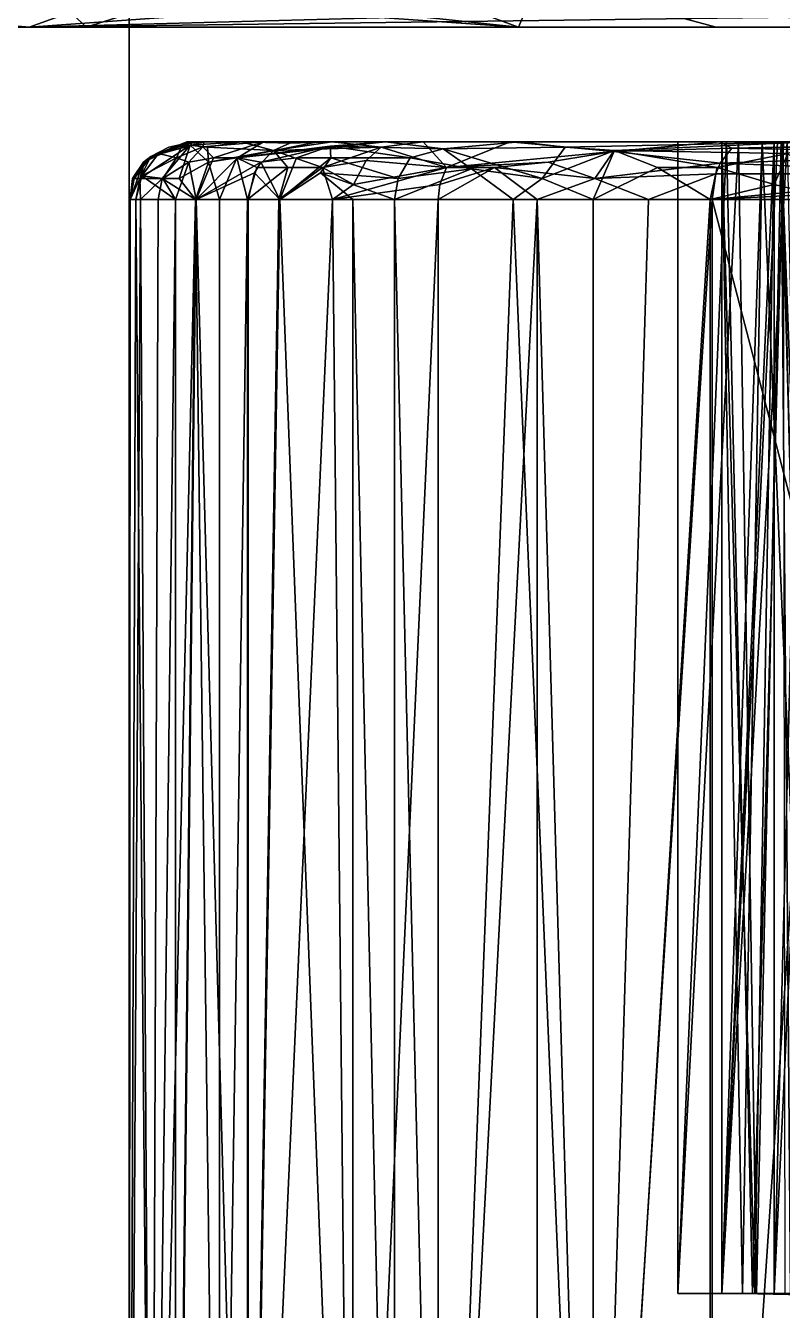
# Model space of a CAD drawing. Extents: x -30 to 83, y -53 to 60.
# Drawn here: x 4.82 to 6.134, y -11.529 to -9.298 of the extents above; entities that cross this region are included whole.
import ezdxf

# ---------------------------------------------------------------- set-up
doc = ezdxf.new("R2010")
doc.units = 0
doc.header["$MEASUREMENT"] = 0

msp = doc.modelspace()

# ---------------------------------------------------------------- linework, layer by layer
for points in [[(63.169998, -40), (-9.17, -40), (63.169998, 60)], [(-9.17, 60), (63.169998, 60), (-9.17, -40)], [(-7.187, 58, 2), (-7.187, -40, 2), (61.187, -40, 2)], [(61.187, 58, 2), (-7.187, 58, 2), (61.187, -40, 2)], [(-30, -1, 38), (30, -1, 38), (-30, -17, 38)], [(30, -17, 38), (-30, -17, 38), (30, -1, 38)], [(30, -2.998, 39.998001), (-30, -2.998, 39.998001), (-30, -15.003, 39.998001)], [(-30, -15.003, 39.998001), (30, -15.003, 39.998001), (30, -2.998, 39.998001)], [(5, -3, 52), (5, -3, 40), (5, -15, 40)], [(5, -3, 52), (5, -15, 40), (5, -15, 52)], [(5, -15, 40), (5, -3, 40), (75, -15, 40)], [(75, -3, 40), (75, -15, 40), (5, -3, 40)], [(5, -3, 52), (5, -15, 52), (9.998001, -7.997999, 52)], [(9.998001, -13.003, 52), (9.998001, -7.997999, 52), (5, -15, 52)], [(6.25487, -9.300889, 65.979401), (6.18205, -9.186659, 66.142593), (5.71132, -9.217849, 65.886047)], [(4.925591, -9.300889, 65.164322), (4.81452, -9.192829, 65.301567), (4.72662, -9.300889, 64.996017)], [(4.81452, -9.192829, 65.301567), (4.925591, -9.300889, 65.164322), (5.061491, -9.258149, 65.418678)], [(3.49799, -9.300889, 57.513222), (4.06459, -9.23354, 56.461658), (4.8261, -9.300889, 55.920269)], [(4.95377, -9.255409, 55.659241), (4.8261, -9.300889, 55.920269), (4.06459, -9.23354, 56.461658)], [(5.67617, -9.300889, 65.680901), (5.48501, -9.22998, 65.743462), (5.276731, -9.25882, 65.574661)], [(5.48501, -9.22998, 65.743462), (5.67617, -9.300889, 65.680901), (5.71132, -9.217849, 65.886047)], [(5.67617, -9.300889, 65.680901), (6.01926, -9.300889, 65.86805), (5.71132, -9.217849, 65.886047)], [(6.25487, -9.300889, 65.979401), (5.71132, -9.217849, 65.886047), (6.01926, -9.300889, 65.86805)], [(5.28491, -9.268139, 55.437912), (4.8261, -9.300889, 55.920269), (4.95377, -9.255409, 55.659241)], [(4.925591, -9.300889, 65.164322), (5.67617, -9.300889, 65.680901), (5.061491, -9.258149, 65.418678)], [(5.061491, -9.258149, 65.418678), (5.67617, -9.300889, 65.680901), (5.276731, -9.25882, 65.574661)], [(5.28491, -9.268139, 55.437912), (5.52069, -9.28231, 55.31517), (4.8261, -9.300889, 55.920269)], [(4.8261, -9.300889, 55.920269), (6.46359, -9.279599, 54.840302), (7.43, -9.300889, 54.640152)], [(4.8261, -9.300889, 55.920269), (5.52069, -9.28231, 55.31517), (6.46359, -9.279599, 54.840302)], [(6.21205, -9.300889, 60.745411), (2.73534, -9.300889, 59.84996), (6.21205, -9.300889, 60.255032)], [(6.21205, -9.300889, 60.745411), (2.75227, -9.300889, 61.279678), (2.73534, -9.300889, 59.84996)], [(2.7692, -9.300889, 59.591572), (6.21205, -9.300889, 60.255032), (2.73534, -9.300889, 59.84996)], [(2.87041, -9.300889, 61.920021), (2.75227, -9.300889, 61.279678), (6.25805, -9.300889, 61.035851)], [(6.21205, -9.300889, 60.745411), (6.25805, -9.300889, 61.035851), (2.75227, -9.300889, 61.279678)], [(3.08477, -9.300889, 58.39724), (6.25805, -9.300889, 59.964592), (2.7692, -9.300889, 59.591572)], [(6.21205, -9.300889, 60.255032), (2.7692, -9.300889, 59.591572), (6.25805, -9.300889, 59.964592)], [(2.93755, -9.300889, 62.17181), (2.87041, -9.300889, 61.920021), (6.25805, -9.300889, 61.035851)], [(3.08477, -9.300889, 62.603199), (2.93755, -9.300889, 62.17181), (6.25805, -9.300889, 61.035851)], [(3.31328, -9.300889, 63.142811), (3.08477, -9.300889, 62.603199), (6.40959, -9.300889, 61.502232)], [(6.25805, -9.300889, 61.035851), (6.40959, -9.300889, 61.502232), (3.08477, -9.300889, 62.603199)], [(3.08477, -9.300889, 58.39724), (3.49799, -9.300889, 57.513222), (6.40959, -9.300889, 59.498211)], [(6.25805, -9.300889, 59.964592), (3.08477, -9.300889, 58.39724), (6.40959, -9.300889, 59.498211)], [(3.43311, -9.300889, 63.374222), (3.31328, -9.300889, 63.142811), (6.54309, -9.300889, 61.76424)], [(6.40959, -9.300889, 61.502232), (6.54309, -9.300889, 61.76424), (3.31328, -9.300889, 63.142811)], [(3.56288, -9.300889, 63.60022), (3.43311, -9.300889, 63.374222), (6.54309, -9.300889, 61.76424)], [(6.54309, -9.300889, 59.236198), (6.40959, -9.300889, 59.498211), (3.49799, -9.300889, 57.513222)], [(4.8261, -9.300889, 55.920269), (6.83133, -9.300889, 58.839481), (3.49799, -9.300889, 57.513222)], [(6.54309, -9.300889, 59.236198), (3.49799, -9.300889, 57.513222), (6.83133, -9.300889, 58.839481)], [(3.56288, -9.300889, 63.60022), (6.83133, -9.300889, 62.160961), (4.268011, -9.300889, 64.534157)], [(6.83133, -9.300889, 62.160961), (3.56288, -9.300889, 63.60022), (6.54309, -9.300889, 61.76424)], [(4.268011, -9.300889, 64.534157), (7.03926, -9.300889, 62.368889), (4.72662, -9.300889, 64.996017)], [(7.03926, -9.300889, 62.368889), (4.268011, -9.300889, 64.534157), (6.83133, -9.300889, 62.160961)], [(4.72662, -9.300889, 64.996017), (7.03926, -9.300889, 62.368889), (4.925591, -9.300889, 65.164322)], [(7.03926, -9.300889, 58.63155), (4.8261, -9.300889, 55.920269), (7.43598, -9.300889, 58.343311)], [(7.03926, -9.300889, 58.63155), (6.83133, -9.300889, 58.839481), (4.8261, -9.300889, 55.920269)], [(4.8261, -9.300889, 55.920269), (7.43, -9.300889, 54.640152), (7.69799, -9.300889, 58.209808)], [(7.69799, -9.300889, 58.209808), (7.43598, -9.300889, 58.343311), (4.8261, -9.300889, 55.920269)], [(7.03926, -9.300889, 62.368889), (7.43598, -9.300889, 62.657131), (4.925591, -9.300889, 65.164322)], [(5.67617, -9.300889, 65.680901), (4.925591, -9.300889, 65.164322), (7.43598, -9.300889, 62.657131)], [(6.01926, -9.300889, 65.86805), (5.67617, -9.300889, 65.680901), (7.43598, -9.300889, 62.657131)], [(7.43598, -9.300889, 62.657131), (7.69799, -9.300889, 62.79063), (6.01926, -9.300889, 65.86805)], [(6.25487, -9.300889, 65.979401), (6.01926, -9.300889, 65.86805), (7.69799, -9.300889, 62.79063)], [(5.037469, -9.52537, 60.201649), (5.025159, -9.53572, 60.499786), (5.09268, -9.50412, 60.71751)], [(5.050693, -9.52066, 60.647449), (5.09268, -9.50412, 60.71751), (5.025159, -9.53572, 60.499786)], [(5.110945, -9.5, 60.058662), (5.068844, -9.50937, 60.055016), (5.037469, -9.52537, 60.201649)], [(5.130058, -9.5, 60.768562), (5.099957, -9.5, 60.277401), (5.037469, -9.52537, 60.201649)], [(5.037469, -9.52537, 60.201649), (5.099957, -9.5, 60.277401), (5.110945, -9.5, 60.058662)], [(5.037469, -9.52537, 60.201649), (5.09268, -9.50412, 60.71751), (5.130058, -9.5, 60.768562)], [(5.050693, -9.52066, 60.647449), (5.081918, -9.52819, 60.943573), (5.09268, -9.50412, 60.71751)], [(5.068844, -9.50937, 60.055016), (5.110945, -9.5, 60.058662), (5.106207, -9.50587, 59.836475)], [(5.128064, -9.50869, 61.010677), (5.09268, -9.50412, 60.71751), (5.081918, -9.52819, 60.943573)], [(5.09268, -9.50412, 60.71751), (5.128064, -9.50869, 61.010677), (5.130058, -9.5, 60.768562)], [(5.952742, -9.5, 60.201134), (5.099957, -9.5, 60.277401), (5.952742, -9.5, 60.49519)], [(5.130058, -9.5, 60.768562), (5.952742, -9.5, 60.49519), (5.099957, -9.5, 60.277401)], [(5.099957, -9.5, 60.277401), (5.952742, -9.5, 60.201134), (5.110945, -9.5, 60.058662)], [(5.106207, -9.50587, 59.836475), (5.194369, -9.5, 59.5924), (5.135934, -9.50937, 59.616764)], [(5.194369, -9.5, 59.5924), (5.106207, -9.50587, 59.836475), (5.110945, -9.5, 60.058662)], [(5.110945, -9.5, 60.058662), (5.952742, -9.5, 60.201134), (5.194369, -9.5, 59.5924)], [(5.128064, -9.50869, 61.010677), (5.146555, -9.52819, 61.23447), (5.233409, -9.5, 61.286732)], [(5.128064, -9.50869, 61.010677), (5.233409, -9.5, 61.286732), (5.130058, -9.5, 60.768562)], [(6.029449, -9.5, 60.97953), (5.952742, -9.5, 60.49519), (5.130058, -9.5, 60.768562)], [(6.029449, -9.5, 60.97953), (5.130058, -9.5, 60.768562), (5.233409, -9.5, 61.286732)], [(5.194369, -9.5, 59.5924), (5.25086, -9.51502, 59.18784), (5.135934, -9.50937, 59.616764)], [(5.188324, -9.52819, 61.377525), (5.233409, -9.5, 61.286732), (5.146555, -9.52819, 61.23447)], [(5.349276, -9.50762, 61.712864), (5.445018, -9.5, 61.830315), (5.188324, -9.52819, 61.377525)], [(5.445018, -9.5, 61.830315), (5.327355, -9.5, 61.563141), (5.188324, -9.52819, 61.377525)], [(5.233409, -9.5, 61.286732), (5.188324, -9.52819, 61.377525), (5.327355, -9.5, 61.563141)], [(5.278989, -9.50237, 59.198051), (5.25086, -9.51502, 59.18784), (5.194369, -9.5, 59.5924)], [(5.352132, -9.5, 59.069275), (5.278989, -9.50237, 59.198051), (5.194369, -9.5, 59.5924)], [(5.194369, -9.5, 59.5924), (6.029449, -9.5, 59.716793), (5.352132, -9.5, 59.069275)], [(6.029449, -9.5, 59.716793), (5.194369, -9.5, 59.5924), (5.952742, -9.5, 60.201134)], [(5.233409, -9.5, 61.286732), (5.327355, -9.5, 61.563141), (6.120319, -9.5, 61.259197)], [(6.120319, -9.5, 61.259197), (6.029449, -9.5, 60.97953), (5.233409, -9.5, 61.286732)], [(5.25086, -9.51502, 59.18784), (5.352132, -9.5, 59.069275), (5.437756, -9.50937, 58.785023)], [(5.25086, -9.51502, 59.18784), (5.278989, -9.50237, 59.198051), (5.352132, -9.5, 59.069275)], [(5.327355, -9.5, 61.563141), (5.445018, -9.5, 61.830315), (6.120319, -9.5, 61.259197)], [(5.349276, -9.50762, 61.712864), (5.545448, -9.51219, 62.110645), (5.445018, -9.5, 61.830315)], [(5.437756, -9.50937, 58.785023), (5.352132, -9.5, 59.069275), (5.510312, -9.5, 58.74044)], [(6.120326, -9.5, 59.437119), (5.352132, -9.5, 59.069275), (6.029449, -9.5, 59.716793)], [(5.352132, -9.5, 59.069275), (6.120326, -9.5, 59.437119), (5.510312, -9.5, 58.74044)], [(5.437756, -9.50937, 58.785023), (5.510312, -9.5, 58.74044), (5.551218, -9.54477, 58.50713)], [(5.678038, -9.5, 62.221809), (5.445018, -9.5, 61.830315), (5.545448, -9.51219, 62.110645)], [(6.342944, -9.5, 61.696133), (6.120319, -9.5, 61.259197), (5.445018, -9.5, 61.830315)], [(5.445018, -9.5, 61.830315), (5.678038, -9.5, 62.221809), (6.342944, -9.5, 61.696133)], [(5.661477, -9.5, 58.490704), (5.551218, -9.54477, 58.50713), (5.510312, -9.5, 58.74044)], [(5.661477, -9.5, 58.490704), (5.510312, -9.5, 58.74044), (6.342944, -9.5, 59.000187)], [(6.342944, -9.5, 59.000187), (5.510312, -9.5, 58.74044), (6.120326, -9.5, 59.437119)], [(5.757382, -9.50937, 62.41354), (5.678038, -9.5, 62.221809), (5.545448, -9.51219, 62.110645)], [(5.661477, -9.5, 58.490704), (5.840842, -9.51703, 58.165745), (5.551218, -9.54477, 58.50713)], [(5.661477, -9.5, 58.490704), (6.026019, -9.5, 58.035328), (5.840842, -9.51703, 58.165745)], [(6.026019, -9.5, 58.035328), (5.661477, -9.5, 58.490704), (6.51579, -9.5, 58.762291)], [(6.51579, -9.5, 58.762291), (5.661477, -9.5, 58.490704), (6.342944, -9.5, 59.000187)], [(5.678038, -9.5, 62.221809), (5.757382, -9.50937, 62.41354), (6.18509, -9.5, 62.817959)], [(5.678038, -9.5, 62.221809), (6.18509, -9.5, 62.817959), (6.51579, -9.5, 61.934032)], [(6.51579, -9.5, 61.934032), (6.342944, -9.5, 61.696133), (5.678038, -9.5, 62.221809)], [(5.842822, -9.51502, 62.534847), (6.18509, -9.5, 62.817959), (5.757382, -9.50937, 62.41354)], [(6.046865, -9.5113, 57.947067), (5.840842, -9.51703, 58.165745), (6.026019, -9.5, 58.035328)], [(6.143964, -9.52066, 62.862831), (6.18509, -9.5, 62.817959), (5.842822, -9.51502, 62.534847)], [(6.089199, -11.5, 60.521591), (5.952742, -11.5, 60.49519), (6.057994, -9.5, 60.506752)], [(6.057994, -9.5, 60.506752), (5.952742, -11.5, 60.49519), (6.037509, -9.5, 60.50079)], [(6.037509, -9.5, 60.50079), (5.952742, -11.5, 60.49519), (5.952742, -9.5, 60.49519)], [(5.952742, -11.5, 60.201134), (6.082489, -11.5, 60.179062), (6.037509, -9.5, 60.19553)], [(5.952742, -9.5, 60.201134), (5.952742, -11.5, 60.201134), (6.037509, -9.5, 60.19553)], [(6.222198, -9.5, 59.931759), (6.208318, -9.5, 59.869614), (5.952742, -9.5, 60.201134)], [(6.099028, -9.5, 59.743095), (6.029449, -9.5, 59.716793), (5.952742, -9.5, 60.201134)], [(6.208318, -9.5, 59.869614), (6.142515, -9.5, 59.7738), (5.952742, -9.5, 60.201134)], [(6.142515, -9.5, 59.7738), (6.125976, -9.5, 59.760315), (5.952742, -9.5, 60.201134)], [(5.952742, -9.5, 60.201134), (6.125976, -9.5, 59.760315), (6.099028, -9.5, 59.743095)], [(5.952742, -9.5, 60.201134), (6.037509, -9.5, 60.19553), (6.222198, -9.5, 59.931759)], [(6.029449, -9.5, 60.97953), (6.037509, -9.5, 60.50079), (5.952742, -9.5, 60.49519)], [(5.952742, -9.5, 60.201134), (5.952742, -9.5, 60.49519), (5.952742, -11.5, 60.201134)], [(5.952742, -11.5, 60.49519), (5.952742, -11.5, 60.201134), (5.952742, -9.5, 60.49519)], [(6.606921, -9.5, 57.550632), (6.538643, -9.50123, 57.580036), (6.026019, -9.5, 58.035328)], [(6.046865, -9.5113, 57.947067), (6.026019, -9.5, 58.035328), (6.538643, -9.50123, 57.580036)], [(6.606921, -9.5, 57.550632), (6.026019, -9.5, 58.035328), (6.86254, -9.5, 58.415539)], [(6.51579, -9.5, 58.762291), (6.86254, -9.5, 58.415539), (6.026019, -9.5, 58.035328)], [(6.120326, -9.5, 59.437119), (6.029449, -9.5, 59.716793), (6.086378, -11.5, 59.529133)], [(6.086378, -11.5, 59.529133), (6.029449, -9.5, 59.716793), (6.029449, -11.5, 59.716793)], [(6.029449, -9.5, 60.97953), (6.065058, -11.5, 60.96854), (6.099028, -9.5, 60.953224)], [(6.065058, -11.5, 60.96854), (6.029449, -9.5, 60.97953), (6.029449, -11.5, 60.97953)], [(6.029449, -11.5, 59.716793), (6.142515, -9.5, 59.7738), (6.183584, -11.5, 59.824879)], [(6.142515, -9.5, 59.7738), (6.029449, -11.5, 59.716793), (6.125976, -9.5, 59.760315)], [(6.099028, -9.5, 59.743095), (6.125976, -9.5, 59.760315), (6.029449, -11.5, 59.716793)], [(6.099028, -9.5, 59.743095), (6.029449, -11.5, 59.716793), (6.029449, -9.5, 59.716793)], [(6.199854, -9.5, 60.846275), (6.222015, -9.5, 60.775269), (6.029449, -9.5, 60.97953)], [(6.029449, -9.5, 60.97953), (6.222015, -9.5, 60.775269), (6.214597, -9.5, 60.669632)], [(6.214597, -9.5, 60.669632), (6.132524, -9.5, 60.547535), (6.029449, -9.5, 60.97953)], [(6.029449, -9.5, 60.97953), (6.099028, -9.5, 60.953224), (6.199854, -9.5, 60.846275)], [(6.057994, -9.5, 60.506752), (6.037509, -9.5, 60.50079), (6.029449, -9.5, 60.97953)], [(6.132524, -9.5, 60.547535), (6.057994, -9.5, 60.506752), (6.029449, -9.5, 60.97953)], [(6.029449, -9.5, 60.97953), (6.120319, -9.5, 61.259197), (6.029449, -11.5, 60.97953)], [(6.120319, -11.5, 61.259197), (6.029449, -11.5, 60.97953), (6.120319, -9.5, 61.259197)], [(6.037509, -9.5, 60.19553), (6.082489, -11.5, 60.179062), (6.136243, -9.5, 60.144909)], [(6.037509, -9.5, 60.19553), (6.136243, -9.5, 60.144909), (6.222198, -9.5, 59.931759)], [(6.530964, -9.50289, 57.572369), (6.046865, -9.5113, 57.947067), (6.538643, -9.50123, 57.580036)], [(6.507191, -9.52066, 57.543873), (6.046865, -9.5113, 57.947067), (6.530964, -9.50289, 57.572369)], [(6.132524, -9.5, 60.547535), (6.089199, -11.5, 60.521591), (6.057994, -9.5, 60.506752)], [(6.184256, -11.5, 60.874191), (6.099028, -9.5, 60.953224), (6.065058, -11.5, 60.96854)], [(6.139446, -11.5, 60.141621), (6.136243, -9.5, 60.144909), (6.082489, -11.5, 60.179062)], [(6.120326, -11.5, 59.437119), (6.120326, -9.5, 59.437119), (6.086378, -11.5, 59.529133)], [(6.089199, -11.5, 60.521591), (6.132524, -9.5, 60.547535), (6.148589, -11.5, 60.561581)], [(6.099028, -9.5, 60.953224), (6.184256, -11.5, 60.874191), (6.134249, -9.5, 60.92926)], [(6.134249, -9.5, 60.92926), (6.199854, -9.5, 60.846275), (6.099028, -9.5, 60.953224)], [(6.213332, -11.5, 61.237999), (6.120319, -11.5, 61.259197), (6.213332, -9.5, 61.237999)], [(6.213332, -9.5, 61.237999), (6.120319, -11.5, 61.259197), (6.120319, -9.5, 61.259197)], [(6.342944, -9.5, 61.696133), (6.360982, -9.5, 61.684727), (6.120319, -9.5, 61.259197)], [(6.213332, -9.5, 61.237999), (6.120319, -9.5, 61.259197), (6.360982, -9.5, 61.684727)], [(6.120326, -9.5, 59.437119), (6.120326, -11.5, 59.437119), (6.171032, -9.5, 59.453316)], [(6.171032, -11.5, 59.453316), (6.171032, -9.5, 59.453316), (6.120326, -11.5, 59.437119)], [(6.342944, -9.5, 59.000187), (6.120326, -9.5, 59.437119), (6.369468, -9.5, 59.018059)], [(6.120326, -9.5, 59.437119), (6.171032, -9.5, 59.453316), (6.369468, -9.5, 59.018059)], [(6.148589, -11.5, 60.561581), (6.132524, -9.5, 60.547535), (6.185974, -11.5, 60.608227)], [(6.214597, -9.5, 60.669632), (6.208304, -11.5, 60.651119), (6.132524, -9.5, 60.547535)], [(6.185974, -11.5, 60.608227), (6.132524, -9.5, 60.547535), (6.208304, -11.5, 60.651119)], [(5.00577, -9.56397, 60.35046), (5.037469, -9.52537, 60.201649), (5.008931, -9.56397, 60.200417)], [(5.037469, -9.52537, 60.201649), (5.00577, -9.56397, 60.35046), (5.025159, -9.53572, 60.499786)], [(5.01864, -9.56397, 60.050659), (5.008931, -9.56397, 60.200417), (5.037469, -9.52537, 60.201649)], [(5.037469, -9.52537, 60.201649), (5.106207, -9.50587, 59.836475), (5.01864, -9.56397, 60.050659)], [(5.05758, -9.56397, 59.753117), (5.01864, -9.56397, 60.050659), (5.106207, -9.50587, 59.836475)], [(5.081918, -9.52819, 60.943573), (5.050693, -9.52066, 60.647449), (5.022055, -9.55945, 60.649982)], [(5.022055, -9.55945, 60.649982), (5.050693, -9.52066, 60.647449), (5.025159, -9.53572, 60.499786)], [(5.037469, -9.52537, 60.201649), (5.068844, -9.50937, 60.055016), (5.106207, -9.50587, 59.836475)], [(5.05758, -9.56397, 59.753117), (5.106207, -9.50587, 59.836475), (5.086734, -9.56397, 59.605904)], [(5.081918, -9.52819, 60.943573), (5.103386, -9.53572, 61.091431), (5.128064, -9.50869, 61.010677)], [(5.13778, -9.53572, 59.464233), (5.086734, -9.56397, 59.605904), (5.106207, -9.50587, 59.836475)], [(5.128064, -9.50869, 61.010677), (5.103386, -9.53572, 61.091431), (5.146555, -9.52819, 61.23447)], [(5.13778, -9.53572, 59.464233), (5.106207, -9.50587, 59.836475), (5.135934, -9.50937, 59.616764)], [(5.25086, -9.51502, 59.18784), (5.13778, -9.53572, 59.464233), (5.135934, -9.50937, 59.616764)], [(5.25086, -9.51502, 59.18784), (5.186952, -9.52819, 59.323154), (5.13778, -9.53572, 59.464233)], [(5.25086, -9.51502, 59.18784), (5.221642, -9.54477, 59.177235), (5.186952, -9.52819, 59.323154)], [(5.188324, -9.52819, 61.377525), (5.22889, -9.53572, 61.521328), (5.349276, -9.50762, 61.712864)], [(5.275736, -9.54477, 59.037724), (5.221642, -9.54477, 59.177235), (5.25086, -9.51502, 59.18784)], [(5.290345, -9.52819, 61.657509), (5.349276, -9.50762, 61.712864), (5.22889, -9.53572, 61.521328)], [(5.25086, -9.51502, 59.18784), (5.437756, -9.50937, 58.785023), (5.335862, -9.54477, 58.900692)], [(5.275736, -9.54477, 59.037724), (5.25086, -9.51502, 59.18784), (5.335862, -9.54477, 58.900692)], [(5.290345, -9.52819, 61.657509), (5.350414, -9.52819, 61.793903), (5.349276, -9.50762, 61.712864)], [(5.411564, -9.53272, 58.771431), (5.335862, -9.54477, 58.900692), (5.437756, -9.50937, 58.785023)], [(5.488073, -9.52819, 62.058193), (5.349276, -9.50762, 61.712864), (5.350414, -9.52819, 61.793903)], [(5.545448, -9.51219, 62.110645), (5.349276, -9.50762, 61.712864), (5.488073, -9.52819, 62.058193)], [(5.437756, -9.50937, 58.785023), (5.551218, -9.54477, 58.50713), (5.411564, -9.53272, 58.771431)], [(5.545448, -9.51219, 62.110645), (5.488073, -9.52819, 62.058193), (5.59445, -9.54731, 62.255829)], [(5.717409, -9.56397, 62.44421), (5.757382, -9.50937, 62.41354), (5.545448, -9.51219, 62.110645)], [(5.545448, -9.51219, 62.110645), (5.59445, -9.54731, 62.255829), (5.717409, -9.56397, 62.44421)], [(5.840842, -9.51703, 58.165745), (5.727351, -9.53572, 58.265507), (5.551218, -9.54477, 58.50713)], [(5.757382, -9.50937, 62.41354), (5.717409, -9.56397, 62.44421), (5.842822, -9.51502, 62.534847)], [(5.805727, -9.6, 62.565971), (5.842822, -9.51502, 62.534847), (5.717409, -9.56397, 62.44421)], [(5.840842, -9.51703, 58.165745), (5.8084, -9.56397, 58.138592), (5.727351, -9.53572, 58.265507)], [(5.805727, -9.6, 62.565971), (5.917683, -9.54477, 62.667324), (5.842822, -9.51502, 62.534847)], [(6.026493, -9.53742, 57.922649), (5.8084, -9.56397, 58.138592), (5.840842, -9.51703, 58.165745)], [(5.840842, -9.51703, 58.165745), (6.046865, -9.5113, 57.947067), (6.026493, -9.53742, 57.922649)], [(5.917683, -9.54477, 62.667324), (6.021161, -9.54477, 62.77541), (5.842822, -9.51502, 62.534847)], [(5.842822, -9.51502, 62.534847), (6.021161, -9.54477, 62.77541), (6.143964, -9.52066, 62.862831)], [(6.143964, -9.52066, 62.862831), (6.021161, -9.54477, 62.77541), (6.119831, -9.57412, 62.889172)], [(6.046865, -9.5113, 57.947067), (6.507191, -9.52066, 57.543873), (6.026493, -9.53742, 57.922649)], [(6.488743, -9.55578, 57.521763), (6.026493, -9.53742, 57.922649), (6.507191, -9.52066, 57.543873)], [(6.143964, -9.52066, 62.862831), (6.119831, -9.57412, 62.889172), (6.230599, -9.6, 62.990845)], [(5.025159, -9.53572, 60.499786), (5.00577, -9.56397, 60.35046), (5.001789, -9.6, 60.500824)], [(5.001789, -9.6, 60.500824), (5.011717, -9.6, 60.650887), (5.025159, -9.53572, 60.499786)], [(5.022055, -9.55945, 60.649982), (5.025159, -9.53572, 60.499786), (5.011717, -9.6, 60.650887)], [(5.022055, -9.55945, 60.649982), (5.058372, -9.56397, 60.947731), (5.081918, -9.52819, 60.943573)], [(5.081918, -9.52819, 60.943573), (5.058372, -9.56397, 60.947731), (5.103386, -9.53572, 61.091431)], [(5.080554, -9.6, 61.0965), (5.103386, -9.53572, 61.091431), (5.058372, -9.56397, 60.947731)], [(5.080554, -9.6, 61.0965), (5.116362, -9.6, 61.242573), (5.103386, -9.53572, 61.091431)], [(5.115173, -9.6, 59.458202), (5.086734, -9.56397, 59.605904), (5.13778, -9.53572, 59.464233)], [(5.103386, -9.53572, 61.091431), (5.116362, -9.6, 61.242573), (5.146555, -9.52819, 61.23447)], [(5.115173, -9.6, 59.458202), (5.13778, -9.53572, 59.464233), (5.157126, -9.6, 59.313778)], [(5.146555, -9.52819, 61.23447), (5.116362, -9.6, 61.242573), (5.188324, -9.52819, 61.377525)], [(5.188324, -9.52819, 61.377525), (5.116362, -9.6, 61.242573), (5.22889, -9.53572, 61.521328)], [(5.217527, -9.55383, 61.525467), (5.22889, -9.53572, 61.521328), (5.116362, -9.6, 61.242573)], [(5.186952, -9.52819, 59.323154), (5.157126, -9.6, 59.313778), (5.13778, -9.53572, 59.464233)], [(5.205337, -9.6, 59.171322), (5.157126, -9.6, 59.313778), (5.186952, -9.52819, 59.323154)], [(5.221642, -9.54477, 59.177235), (5.205337, -9.6, 59.171322), (5.186952, -9.52819, 59.323154)], [(5.275736, -9.54477, 59.037724), (5.259706, -9.6, 59.031097), (5.205337, -9.6, 59.171322)], [(5.221642, -9.54477, 59.177235), (5.275736, -9.54477, 59.037724), (5.205337, -9.6, 59.171322)], [(5.217527, -9.55383, 61.525467), (5.261467, -9.6, 61.669487), (5.22889, -9.53572, 61.521328)], [(5.290345, -9.52819, 61.657509), (5.22889, -9.53572, 61.521328), (5.261467, -9.6, 61.669487)], [(5.275736, -9.54477, 59.037724), (5.335862, -9.54477, 58.900692), (5.259706, -9.6, 59.031097)], [(5.35332, -9.6, 58.825901), (5.259706, -9.6, 59.031097), (5.335862, -9.54477, 58.900692)], [(5.332319, -9.55383, 61.802341), (5.350414, -9.52819, 61.793903), (5.261467, -9.6, 61.669487)], [(5.290345, -9.52819, 61.657509), (5.261467, -9.6, 61.669487), (5.350414, -9.52819, 61.793903)], [(5.332319, -9.55383, 61.802341), (5.467376, -9.56397, 62.070148), (5.350414, -9.52819, 61.793903)], [(5.411564, -9.53272, 58.771431), (5.389531, -9.57412, 58.759991), (5.335862, -9.54477, 58.900692)], [(5.35332, -9.6, 58.825901), (5.335862, -9.54477, 58.900692), (5.389531, -9.57412, 58.759991)], [(5.488073, -9.52819, 62.058193), (5.350414, -9.52819, 61.793903), (5.467376, -9.56397, 62.070148)], [(5.551218, -9.54477, 58.50713), (5.539459, -9.57412, 58.499657), (5.35332, -9.6, 58.825901)], [(5.551218, -9.54477, 58.50713), (5.35332, -9.6, 58.825901), (5.389531, -9.57412, 58.759991)], [(5.551218, -9.54477, 58.50713), (5.389531, -9.57412, 58.759991), (5.411564, -9.53272, 58.771431)], [(5.461012, -9.6, 62.073826), (5.667106, -9.6, 62.38805), (5.59445, -9.54731, 62.255829)], [(5.467376, -9.56397, 62.070148), (5.461012, -9.6, 62.073826), (5.59445, -9.54731, 62.255829)], [(5.488073, -9.52819, 62.058193), (5.467376, -9.56397, 62.070148), (5.59445, -9.54731, 62.255829)], [(5.536581, -9.6, 58.497826), (5.634211, -9.54477, 58.382614), (5.708776, -9.6, 58.251286)], [(5.536581, -9.6, 58.497826), (5.539459, -9.57412, 58.499657), (5.634211, -9.54477, 58.382614)], [(5.551218, -9.54477, 58.50713), (5.634211, -9.54477, 58.382614), (5.539459, -9.57412, 58.499657)], [(5.727351, -9.53572, 58.265507), (5.634211, -9.54477, 58.382614), (5.551218, -9.54477, 58.50713)], [(5.59445, -9.54731, 62.255829), (5.667106, -9.6, 62.38805), (5.717409, -9.56397, 62.44421)], [(5.634211, -9.54477, 58.382614), (5.727351, -9.53572, 58.265507), (5.8084, -9.56397, 58.138592)], [(5.708776, -9.6, 58.251286), (5.634211, -9.54477, 58.382614), (5.8084, -9.56397, 58.138592)], [(5.805727, -9.6, 62.565971), (6.008893, -9.6, 62.787678), (5.917683, -9.54477, 62.667324)], [(6.018998, -9.55578, 57.91367), (5.8084, -9.56397, 58.138592), (6.026493, -9.53742, 57.922649)], [(6.008893, -9.6, 62.787678), (6.021161, -9.54477, 62.77541), (5.917683, -9.54477, 62.667324)], [(6.008893, -9.6, 62.787678), (6.119831, -9.57412, 62.889172), (6.021161, -9.54477, 62.77541)], [(6.018998, -9.55578, 57.91367), (6.026493, -9.53742, 57.922649), (6.488743, -9.55578, 57.521763)], [(5.008931, -9.56397, 60.200417), (5.01864, -9.56397, 60.050659), (5.001591, -9.6, 60.200108)], [(5.019445, -9.6, 59.975269), (5.001591, -9.6, 60.200108), (5.01864, -9.56397, 60.050659)], [(5.001591, -9.6, 60.200108), (5.001789, -9.6, 60.500824), (5.008931, -9.56397, 60.200417)], [(5.008931, -9.56397, 60.200417), (5.001789, -9.6, 60.500824), (5.00577, -9.56397, 60.35046)], [(5.080554, -9.6, 61.0965), (5.022055, -9.55945, 60.649982), (5.011717, -9.6, 60.650887)], [(5.05758, -9.56397, 59.753117), (5.019445, -9.6, 59.975269), (5.01864, -9.56397, 60.050659)], [(5.019445, -9.6, 59.975269), (5.05758, -9.56397, 59.753117), (5.050332, -9.6, 59.75185)], [(5.022055, -9.55945, 60.649982), (5.080554, -9.6, 61.0965), (5.058372, -9.56397, 60.947731)], [(5.050332, -9.6, 59.75185), (5.05758, -9.56397, 59.753117), (5.115173, -9.6, 59.458202)], [(5.086734, -9.56397, 59.605904), (5.115173, -9.6, 59.458202), (5.05758, -9.56397, 59.753117)], [(5.217527, -9.55383, 61.525467), (5.116362, -9.6, 61.242573), (5.206913, -9.6, 61.529331)], [(5.206913, -9.6, 61.529331), (5.261467, -9.6, 61.669487), (5.217527, -9.55383, 61.525467)], [(5.261467, -9.6, 61.669487), (5.38864, -9.6, 61.941986), (5.332319, -9.55383, 61.802341)], [(5.467376, -9.56397, 62.070148), (5.332319, -9.55383, 61.802341), (5.461012, -9.6, 62.073826)], [(5.38864, -9.6, 61.941986), (5.461012, -9.6, 62.073826), (5.332319, -9.55383, 61.802341)], [(5.717409, -9.56397, 62.44421), (5.667106, -9.6, 62.38805), (5.805727, -9.6, 62.565971)], [(5.708776, -9.6, 58.251286), (5.8084, -9.56397, 58.138592), (5.90178, -9.6, 58.020676)], [(5.8084, -9.56397, 58.138592), (6.018998, -9.55578, 57.91367), (5.90178, -9.6, 58.020676)], [(6.012379, -9.6, 57.905735), (5.90178, -9.6, 58.020676), (6.018998, -9.55578, 57.91367)], [(6.483977, -9.57624, 57.516048), (6.012379, -9.6, 57.905735), (6.488743, -9.55578, 57.521763)], [(6.012379, -9.6, 57.905735), (6.018998, -9.55578, 57.91367), (6.488743, -9.55578, 57.521763)], [(5.536581, -9.6, 58.497826), (5.35332, -9.6, 58.825901), (5.539459, -9.57412, 58.499657)], [(6.230599, -9.6, 62.990845), (6.119831, -9.57412, 62.889172), (6.008893, -9.6, 62.787678)], [(6.483977, -9.57624, 57.516048), (6.482124, -9.6, 57.513828), (6.012379, -9.6, 57.905735)], [(5.039655, -12.9, 60.874695), (5.011717, -9.6, 60.650887), (5, -12.9, 60.27528)], [(5.011717, -9.6, 60.650887), (5.001789, -9.6, 60.500824), (5, -12.9, 60.27528)], [(5.001789, -9.6, 60.500824), (5.001591, -9.6, 60.200108), (5, -12.9, 60.27528)], [(5.019445, -9.6, 59.975269), (5, -12.9, 60.27528), (5.001591, -9.6, 60.200108)], [(5, -12.9, 60.27528), (5.019445, -9.6, 59.975269), (5.038961, -12.9, 59.826183)], [(5.080554, -9.6, 61.0965), (5.011717, -9.6, 60.650887), (5.039655, -12.9, 60.874695)], [(5.019445, -9.6, 59.975269), (5.050332, -9.6, 59.75185), (5.038961, -12.9, 59.826183)], [(5.050332, -9.6, 59.75185), (5.115173, -9.6, 59.458202), (5.038961, -12.9, 59.826183)], [(5.038961, -12.9, 59.826183), (5.115173, -9.6, 59.458202), (5.079549, -12.9, 59.604321)], [(5.080554, -12.9, 61.0965), (5.080554, -9.6, 61.0965), (5.039655, -12.9, 60.874695)], [(5.079549, -12.9, 59.604321), (5.115173, -9.6, 59.458202), (5.157126, -12.9, 59.313778)], [(5.206913, -12.9, 61.529331), (5.116362, -9.6, 61.242573), (5.080554, -12.9, 61.0965)], [(5.080554, -9.6, 61.0965), (5.080554, -12.9, 61.0965), (5.116362, -9.6, 61.242573)], [(5.115173, -9.6, 59.458202), (5.157126, -9.6, 59.313778), (5.157126, -12.9, 59.313778)], [(5.206913, -9.6, 61.529331), (5.116362, -9.6, 61.242573), (5.206913, -12.9, 61.529331)], [(5.157126, -9.6, 59.313778), (5.205337, -9.6, 59.171322), (5.157126, -12.9, 59.313778)], [(5.157126, -12.9, 59.313778), (5.205337, -9.6, 59.171322), (5.205337, -12.9, 59.171322)], [(5.205337, -9.6, 59.171322), (5.259706, -9.6, 59.031097), (5.205337, -12.9, 59.171322)], [(5.35332, -9.6, 58.825901), (5.205337, -12.9, 59.171322), (5.259706, -9.6, 59.031097)], [(5.205337, -12.9, 59.171322), (5.35332, -9.6, 58.825901), (5.386512, -12.9, 58.758415)], [(5.206913, -9.6, 61.529331), (5.206913, -12.9, 61.529331), (5.261467, -9.6, 61.669487)], [(5.38864, -12.9, 61.941986), (5.261467, -9.6, 61.669487), (5.206913, -12.9, 61.529331)], [(5.38864, -9.6, 61.941986), (5.261467, -9.6, 61.669487), (5.38864, -12.9, 61.941986)], [(5.35332, -9.6, 58.825901), (5.536581, -9.6, 58.497826), (5.386512, -12.9, 58.758415)], [(5.536581, -12.9, 58.497826), (5.386512, -12.9, 58.758415), (5.536581, -9.6, 58.497826)], [(5.461012, -9.6, 62.073826), (5.38864, -9.6, 61.941986), (5.461012, -12.9, 62.073826)], [(5.461012, -12.9, 62.073826), (5.38864, -9.6, 61.941986), (5.38864, -12.9, 61.941986)], [(5.461012, -9.6, 62.073826), (5.539056, -12.9, 62.202385), (5.667106, -9.6, 62.38805)], [(5.539056, -12.9, 62.202385), (5.461012, -9.6, 62.073826), (5.461012, -12.9, 62.073826)], [(5.536581, -9.6, 58.497826), (5.708776, -9.6, 58.251286), (5.536581, -12.9, 58.497826)], [(5.536581, -12.9, 58.497826), (5.708776, -9.6, 58.251286), (5.708776, -12.9, 58.251286)], [(5.805727, -12.9, 62.565971), (5.667106, -9.6, 62.38805), (5.539056, -12.9, 62.202385)], [(5.805727, -9.6, 62.565971), (5.667106, -9.6, 62.38805), (5.805727, -12.9, 62.565971)], [(5.708776, -12.9, 58.251286), (5.708776, -9.6, 58.251286), (5.802764, -12.9, 58.133877)], [(5.708776, -9.6, 58.251286), (5.90178, -9.6, 58.020676), (5.802764, -12.9, 58.133877)], [(6.012379, -9.6, 57.905735), (6.012379, -12.9, 57.905735), (5.802764, -12.9, 58.133877)], [(6.012379, -9.6, 57.905735), (5.802764, -12.9, 58.133877), (5.90178, -9.6, 58.020676)], [(5.805727, -9.6, 62.565971), (5.805727, -12.9, 62.565971), (6.008893, -9.6, 62.787678)], [(6.008893, -12.9, 62.787678), (6.008893, -9.6, 62.787678), (5.805727, -12.9, 62.565971)], [(6.230599, -12.9, 62.990845), (6.230599, -9.6, 62.990845), (6.008893, -12.9, 62.787678)], [(6.008893, -9.6, 62.787678), (6.008893, -12.9, 62.787678), (6.230599, -9.6, 62.990845)], [(6.482124, -9.6, 57.513828), (6.483722, -11.40362, 57.512512), (6.012379, -9.6, 57.905735)], [(6.012379, -12.9, 57.905735), (6.012379, -9.6, 57.905735), (6.483722, -11.40362, 57.512512)], [(6.012379, -12.9, 57.905735), (6.483722, -11.40362, 57.512512), (6.614629, -11.48747, 57.403286)], [(6.614629, -11.48747, 57.403286), (6.841525, -11.55467, 57.213993), (6.012379, -12.9, 57.905735)], [(5.952742, -11.5, 60.201134), (5.952742, -11.5, 60.49519), (6.082489, -11.5, 60.179062)], [(5.952742, -11.5, 60.49519), (6.089199, -11.5, 60.521591), (6.082489, -11.5, 60.179062)], [(6.279389, -11.50019, 59.596237), (6.029449, -11.5, 59.716793), (6.183584, -11.5, 59.824879)], [(6.029449, -11.5, 59.716793), (6.279389, -11.50019, 59.596237), (6.086378, -11.5, 59.529133)], [(6.065058, -11.5, 60.96854), (6.029449, -11.5, 60.97953), (6.120319, -11.5, 61.259197)], [(6.213332, -11.5, 61.237999), (6.323881, -11.50233, 61.178997), (6.065058, -11.5, 60.96854)], [(6.120319, -11.5, 61.259197), (6.213332, -11.5, 61.237999), (6.065058, -11.5, 60.96854)], [(6.184256, -11.5, 60.874191), (6.065058, -11.5, 60.96854), (6.25107, -11.50427, 60.922226)], [(6.25107, -11.50427, 60.922226), (6.065058, -11.5, 60.96854), (6.323881, -11.50233, 61.178997)], [(6.156826, -11.5001, 60.482658), (6.082489, -11.5, 60.179062), (6.089199, -11.5, 60.521591)], [(6.139446, -11.5, 60.141621), (6.082489, -11.5, 60.179062), (6.156826, -11.5001, 60.482658)], [(6.171032, -11.5, 59.453316), (6.086378, -11.5, 59.529133), (6.279389, -11.50019, 59.596237)], [(6.120326, -11.5, 59.437119), (6.086378, -11.5, 59.529133), (6.171032, -11.5, 59.453316)], [(6.156826, -11.5001, 60.482658), (6.089199, -11.5, 60.521591), (6.148589, -11.5, 60.561581)]]:
    msp.add_3dface(points)

doc.saveas('drawing.dxf')
